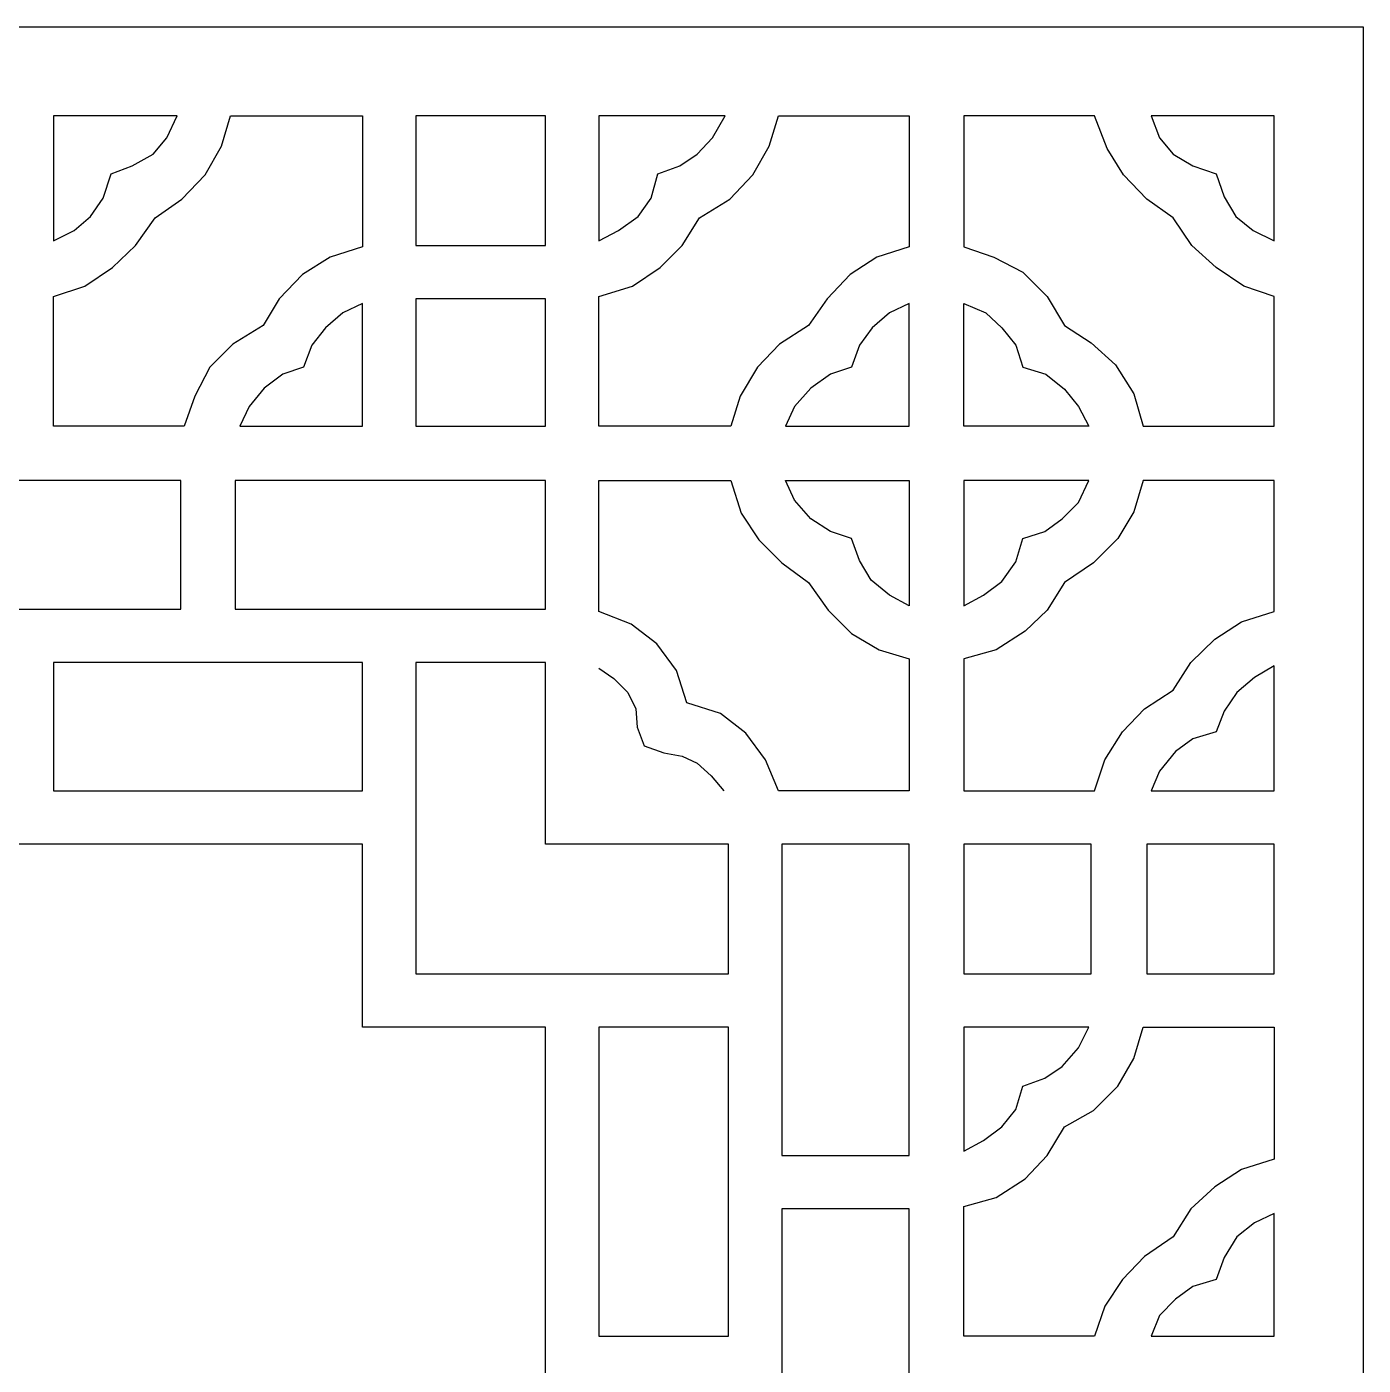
# Model space of a CAD drawing. Header units: centimetres. Extents: x 18.13 to 27, y -9 to -0.12.
# Drawn here: x 22.569 to 27, y -4.562 to -0.123 of the extents above; entities that cross this region are included whole.
import ezdxf

# ---------------------------------------------------------------- set-up
doc = ezdxf.new("R2010")
doc.units = ezdxf.units.CM
doc.header["$MEASUREMENT"] = 0
doc.layers.add('layer 1', color=7, linetype='Continuous')

msp = doc.modelspace()

# ---------------------------------------------------------------- linework, layer by layer
at = {"layer": 'layer 1', "color": 250, "lineweight": 30}
for points, knots in [([(18.13026, -0.12301), (18.13026, -0.12301), (18.13026, -9.00021), (18.13026, -9.00021), (18.13026, -9.00021), (18.13026, -9.00021), (26.99977, -9.00021), (26.99977, -9.00021), (26.99977, -9.00021), (26.99977, -9.00021), (26.99977, -0.12301), (26.99977, -0.12301), (26.99977, -0.12301), (26.99977, -0.12301), (18.13026, -0.12301), (18.13026, -0.12301)], [0, 0, 0, 0, 0.2, 0.2, 0.2, 0.2, 0.4, 0.4, 0.4, 0.4, 0.6, 0.6, 0.6, 0.6, 1, 1, 1, 1]), ([(22.65716, -0.83333), (22.65716, -0.83333), (22.65716, -0.41868), (22.65716, -0.41868), (22.65716, -0.41868), (22.65716, -0.41868), (23.06801, -0.41868), (23.06801, -0.41868), (23.06801, -0.41868), (23.06801, -0.41868), (23.03347, -0.49159), (23.03347, -0.49159), (23.03347, -0.49159), (23.03347, -0.49159), (22.98738, -0.54538), (22.98738, -0.54538), (22.98738, -0.54538), (22.98738, -0.54538), (22.91824, -0.58377), (22.91824, -0.58377), (22.91824, -0.58377), (22.91824, -0.58377), (22.84915, -0.61066), (22.84915, -0.61066), (22.84915, -0.61066), (22.84915, -0.61066), (22.82228, -0.69126), (22.82228, -0.69126), (22.82228, -0.69126), (22.82228, -0.69126), (22.78004, -0.75271), (22.78004, -0.75271), (22.78004, -0.75271), (22.78004, -0.75271), (22.72625, -0.79877), (22.72625, -0.79877), (22.72625, -0.79877), (22.72625, -0.79877), (22.65716, -0.83333), (22.65716, -0.83333)], [0, 0, 0, 0, 0.0909091, 0.0909091, 0.0909091, 0.0909091, 0.1818182, 0.1818182, 0.1818182, 0.1818182, 0.2727273, 0.2727273, 0.2727273, 0.2727273, 0.3636364, 0.3636364, 0.3636364, 0.3636364, 0.4545455, 0.4545455, 0.4545455, 0.4545455, 0.5454545, 0.5454545, 0.5454545, 0.5454545, 0.6363636, 0.6363636, 0.6363636, 0.6363636, 0.7272727, 0.7272727, 0.7272727, 0.7272727, 0.8181818, 0.8181818, 0.8181818, 0.8181818, 1, 1, 1, 1]), ([(23.09106, -1.44771), (23.09106, -1.44771), (23.12559, -1.34786), (23.12559, -1.34786), (23.12559, -1.34786), (23.12559, -1.34786), (23.17551, -1.25186), (23.17551, -1.25186), (23.17551, -1.25186), (23.17551, -1.25186), (23.25231, -1.17505), (23.25231, -1.17505), (23.25231, -1.17505), (23.25231, -1.17505), (23.35215, -1.11364), (23.35215, -1.11364), (23.35215, -1.11364), (23.35215, -1.11364), (23.40589, -1.02533), (23.40589, -1.02533), (23.40589, -1.02533), (23.40589, -1.02533), (23.48268, -0.94469), (23.48268, -0.94469), (23.48268, -0.94469), (23.48268, -0.94469), (23.57482, -0.88711), (23.57482, -0.88711), (23.57482, -0.88711), (23.57482, -0.88711), (23.68235, -0.85256), (23.68235, -0.85256), (23.68235, -0.85256), (23.68235, -0.85256), (23.68235, -0.41868), (23.68235, -0.41868), (23.68235, -0.41868), (23.68235, -0.41868), (23.24461, -0.41868), (23.24461, -0.41868), (23.24461, -0.41868), (23.24461, -0.41868), (23.21392, -0.5185), (23.21392, -0.5185), (23.21392, -0.5185), (23.21392, -0.5185), (23.16018, -0.61448), (23.16018, -0.61448), (23.16018, -0.61448), (23.16018, -0.61448), (23.08337, -0.69509), (23.08337, -0.69509), (23.08337, -0.69509), (23.08337, -0.69509), (22.99506, -0.75652), (22.99506, -0.75652), (22.99506, -0.75652), (22.99506, -0.75652), (22.92978, -0.84869), (22.92978, -0.84869), (22.92978, -0.84869), (22.92978, -0.84869), (22.85299, -0.92166), (22.85299, -0.92166), (22.85299, -0.92166), (22.85299, -0.92166), (22.76083, -0.98307), (22.76083, -0.98307), (22.76083, -0.98307), (22.76083, -0.98307), (22.65716, -1.01765), (22.65716, -1.01765), (22.65716, -1.01765), (22.65716, -1.01765), (22.65716, -1.44771), (22.65716, -1.44771), (22.65716, -1.44771), (22.65716, -1.44771), (23.09106, -1.44771), (23.09106, -1.44771)], [0, 0, 0, 0, 0.047619, 0.047619, 0.047619, 0.047619, 0.0952381, 0.0952381, 0.0952381, 0.0952381, 0.1428571, 0.1428571, 0.1428571, 0.1428571, 0.1904762, 0.1904762, 0.1904762, 0.1904762, 0.2380952, 0.2380952, 0.2380952, 0.2380952, 0.2857143, 0.2857143, 0.2857143, 0.2857143, 0.3333333, 0.3333333, 0.3333333, 0.3333333, 0.3809524, 0.3809524, 0.3809524, 0.3809524, 0.4285714, 0.4285714, 0.4285714, 0.4285714, 0.4761905, 0.4761905, 0.4761905, 0.4761905, 0.5238095, 0.5238095, 0.5238095, 0.5238095, 0.5714286, 0.5714286, 0.5714286, 0.5714286, 0.6190476, 0.6190476, 0.6190476, 0.6190476, 0.6666667, 0.6666667, 0.6666667, 0.6666667, 0.7142857, 0.7142857, 0.7142857, 0.7142857, 0.7619048, 0.7619048, 0.7619048, 0.7619048, 0.8095238, 0.8095238, 0.8095238, 0.8095238, 0.8571429, 0.8571429, 0.8571429, 0.8571429, 0.9047619, 0.9047619, 0.9047619, 0.9047619, 1, 1, 1, 1]), ([(23.85898, -0.84869), (23.85898, -0.84869), (23.85898, -0.41868), (23.85898, -0.41868), (23.85898, -0.41868), (23.85898, -0.41868), (24.28899, -0.41868), (24.28899, -0.41868), (24.28899, -0.41868), (24.28899, -0.41868), (24.28899, -0.84869), (24.28899, -0.84869), (24.28899, -0.84869), (24.28899, -0.84869), (23.85898, -0.84869), (23.85898, -0.84869)], [0, 0, 0, 0, 0.2, 0.2, 0.2, 0.2, 0.4, 0.4, 0.4, 0.4, 0.6, 0.6, 0.6, 0.6, 1, 1, 1, 1]), ([(24.46563, -0.83333), (24.46563, -0.83333), (24.46563, -0.41868), (24.46563, -0.41868), (24.46563, -0.41868), (24.46563, -0.41868), (24.88415, -0.41868), (24.88415, -0.41868), (24.88415, -0.41868), (24.88415, -0.41868), (24.84192, -0.49159), (24.84192, -0.49159), (24.84192, -0.49159), (24.84192, -0.49159), (24.792, -0.54538), (24.792, -0.54538), (24.792, -0.54538), (24.792, -0.54538), (24.73437, -0.58377), (24.73437, -0.58377), (24.73437, -0.58377), (24.73437, -0.58377), (24.66141, -0.61066), (24.66141, -0.61066), (24.66141, -0.61066), (24.66141, -0.61066), (24.63844, -0.69126), (24.63844, -0.69126), (24.63844, -0.69126), (24.63844, -0.69126), (24.59619, -0.75271), (24.59619, -0.75271), (24.59619, -0.75271), (24.59619, -0.75271), (24.53089, -0.79877), (24.53089, -0.79877), (24.53089, -0.79877), (24.53089, -0.79877), (24.46563, -0.83333), (24.46563, -0.83333)], [0, 0, 0, 0, 0.0909091, 0.0909091, 0.0909091, 0.0909091, 0.1818182, 0.1818182, 0.1818182, 0.1818182, 0.2727273, 0.2727273, 0.2727273, 0.2727273, 0.3636364, 0.3636364, 0.3636364, 0.3636364, 0.4545455, 0.4545455, 0.4545455, 0.4545455, 0.5454545, 0.5454545, 0.5454545, 0.5454545, 0.6363636, 0.6363636, 0.6363636, 0.6363636, 0.7272727, 0.7272727, 0.7272727, 0.7272727, 0.8181818, 0.8181818, 0.8181818, 0.8181818, 1, 1, 1, 1]), ([(25.06077, -0.41868), (25.06077, -0.41868), (25.03006, -0.5185), (25.03006, -0.5185), (25.03006, -0.5185), (25.03006, -0.5185), (24.97629, -0.61448), (24.97629, -0.61448), (24.97629, -0.61448), (24.97629, -0.61448), (24.89952, -0.69509), (24.89952, -0.69509), (24.89952, -0.69509), (24.89952, -0.69509), (24.79967, -0.75652), (24.79967, -0.75652), (24.79967, -0.75652), (24.79967, -0.75652), (24.74208, -0.84869), (24.74208, -0.84869), (24.74208, -0.84869), (24.74208, -0.84869), (24.66912, -0.92166), (24.66912, -0.92166), (24.66912, -0.92166), (24.66912, -0.92166), (24.57697, -0.98307), (24.57697, -0.98307), (24.57697, -0.98307), (24.57697, -0.98307), (24.46563, -1.01765), (24.46563, -1.01765), (24.46563, -1.01765), (24.46563, -1.01765), (24.46563, -1.44771), (24.46563, -1.44771), (24.46563, -1.44771), (24.46563, -1.44771), (24.90334, -1.44771), (24.90334, -1.44771), (24.90334, -1.44771), (24.90334, -1.44771), (24.93407, -1.34786), (24.93407, -1.34786), (24.93407, -1.34786), (24.93407, -1.34786), (24.99167, -1.25186), (24.99167, -1.25186), (24.99167, -1.25186), (24.99167, -1.25186), (25.06459, -1.17505), (25.06459, -1.17505), (25.06459, -1.17505), (25.06459, -1.17505), (25.16063, -1.11364), (25.16063, -1.11364), (25.16063, -1.11364), (25.16063, -1.11364), (25.22203, -1.02533), (25.22203, -1.02533), (25.22203, -1.02533), (25.22203, -1.02533), (25.29881, -0.94469), (25.29881, -0.94469), (25.29881, -0.94469), (25.29881, -0.94469), (25.38714, -0.88711), (25.38714, -0.88711), (25.38714, -0.88711), (25.38714, -0.88711), (25.49467, -0.85256), (25.49467, -0.85256), (25.49467, -0.85256), (25.49467, -0.85256), (25.49467, -0.41868), (25.49467, -0.41868), (25.49467, -0.41868), (25.49467, -0.41868), (25.06077, -0.41868), (25.06077, -0.41868)], [0, 0, 0, 0, 0.047619, 0.047619, 0.047619, 0.047619, 0.0952381, 0.0952381, 0.0952381, 0.0952381, 0.1428571, 0.1428571, 0.1428571, 0.1428571, 0.1904762, 0.1904762, 0.1904762, 0.1904762, 0.2380952, 0.2380952, 0.2380952, 0.2380952, 0.2857143, 0.2857143, 0.2857143, 0.2857143, 0.3333333, 0.3333333, 0.3333333, 0.3333333, 0.3809524, 0.3809524, 0.3809524, 0.3809524, 0.4285714, 0.4285714, 0.4285714, 0.4285714, 0.4761905, 0.4761905, 0.4761905, 0.4761905, 0.5238095, 0.5238095, 0.5238095, 0.5238095, 0.5714286, 0.5714286, 0.5714286, 0.5714286, 0.6190476, 0.6190476, 0.6190476, 0.6190476, 0.6666667, 0.6666667, 0.6666667, 0.6666667, 0.7142857, 0.7142857, 0.7142857, 0.7142857, 0.7619048, 0.7619048, 0.7619048, 0.7619048, 0.8095238, 0.8095238, 0.8095238, 0.8095238, 0.8571429, 0.8571429, 0.8571429, 0.8571429, 0.9047619, 0.9047619, 0.9047619, 0.9047619, 1, 1, 1, 1]), ([(26.27026, -1.44771), (26.27026, -1.44771), (26.23955, -1.34017), (26.23955, -1.34017), (26.23955, -1.34017), (26.23955, -1.34017), (26.17812, -1.24418), (26.17812, -1.24418), (26.17812, -1.24418), (26.17812, -1.24418), (26.09747, -1.17123), (26.09747, -1.17123), (26.09747, -1.17123), (26.09747, -1.17123), (26.00914, -1.11364), (26.00914, -1.11364), (26.00914, -1.11364), (26.00914, -1.11364), (25.95155, -1.01765), (25.95155, -1.01765), (25.95155, -1.01765), (25.95155, -1.01765), (25.87091, -0.93699), (25.87091, -0.93699), (25.87091, -0.93699), (25.87091, -0.93699), (25.77495, -0.88711), (25.77495, -0.88711), (25.77495, -0.88711), (25.77495, -0.88711), (25.67512, -0.85256), (25.67512, -0.85256), (25.67512, -0.85256), (25.67512, -0.85256), (25.67512, -0.41868), (25.67512, -0.41868), (25.67512, -0.41868), (25.67512, -0.41868), (26.10897, -0.41868), (26.10897, -0.41868), (26.10897, -0.41868), (26.10897, -0.41868), (26.15121, -0.52616), (26.15121, -0.52616), (26.15121, -0.52616), (26.15121, -0.52616), (26.20495, -0.61448), (26.20495, -0.61448), (26.20495, -0.61448), (26.20495, -0.61448), (26.28179, -0.69509), (26.28179, -0.69509), (26.28179, -0.69509), (26.28179, -0.69509), (26.3701, -0.75652), (26.3701, -0.75652), (26.3701, -0.75652), (26.3701, -0.75652), (26.43149, -0.84869), (26.43149, -0.84869), (26.43149, -0.84869), (26.43149, -0.84869), (26.51212, -0.92166), (26.51212, -0.92166), (26.51212, -0.92166), (26.51212, -0.92166), (26.60432, -0.98307), (26.60432, -0.98307), (26.60432, -0.98307), (26.60432, -0.98307), (26.70413, -1.01765), (26.70413, -1.01765), (26.70413, -1.01765), (26.70413, -1.01765), (26.70413, -1.44771), (26.70413, -1.44771), (26.70413, -1.44771), (26.70413, -1.44771), (26.27026, -1.44771), (26.27026, -1.44771)], [0, 0, 0, 0, 0.047619, 0.047619, 0.047619, 0.047619, 0.0952381, 0.0952381, 0.0952381, 0.0952381, 0.1428571, 0.1428571, 0.1428571, 0.1428571, 0.1904762, 0.1904762, 0.1904762, 0.1904762, 0.2380952, 0.2380952, 0.2380952, 0.2380952, 0.2857143, 0.2857143, 0.2857143, 0.2857143, 0.3333333, 0.3333333, 0.3333333, 0.3333333, 0.3809524, 0.3809524, 0.3809524, 0.3809524, 0.4285714, 0.4285714, 0.4285714, 0.4285714, 0.4761905, 0.4761905, 0.4761905, 0.4761905, 0.5238095, 0.5238095, 0.5238095, 0.5238095, 0.5714286, 0.5714286, 0.5714286, 0.5714286, 0.6190476, 0.6190476, 0.6190476, 0.6190476, 0.6666667, 0.6666667, 0.6666667, 0.6666667, 0.7142857, 0.7142857, 0.7142857, 0.7142857, 0.7619048, 0.7619048, 0.7619048, 0.7619048, 0.8095238, 0.8095238, 0.8095238, 0.8095238, 0.8571429, 0.8571429, 0.8571429, 0.8571429, 0.9047619, 0.9047619, 0.9047619, 0.9047619, 1, 1, 1, 1]), ([(26.70413, -0.83333), (26.70413, -0.83333), (26.63503, -0.79877), (26.63503, -0.79877), (26.63503, -0.79877), (26.63503, -0.79877), (26.57744, -0.75271), (26.57744, -0.75271), (26.57744, -0.75271), (26.57744, -0.75271), (26.53904, -0.68741), (26.53904, -0.68741), (26.53904, -0.68741), (26.53904, -0.68741), (26.51212, -0.61066), (26.51212, -0.61066), (26.51212, -0.61066), (26.51212, -0.61066), (26.43535, -0.58377), (26.43535, -0.58377), (26.43535, -0.58377), (26.43535, -0.58377), (26.3701, -0.54538), (26.3701, -0.54538), (26.3701, -0.54538), (26.3701, -0.54538), (26.32401, -0.49159), (26.32401, -0.49159), (26.32401, -0.49159), (26.32401, -0.49159), (26.29712, -0.41868), (26.29712, -0.41868), (26.29712, -0.41868), (26.29712, -0.41868), (26.70413, -0.41868), (26.70413, -0.41868), (26.70413, -0.41868), (26.70413, -0.41868), (26.70413, -0.83333), (26.70413, -0.83333)], [0, 0, 0, 0, 0.0909091, 0.0909091, 0.0909091, 0.0909091, 0.1818182, 0.1818182, 0.1818182, 0.1818182, 0.2727273, 0.2727273, 0.2727273, 0.2727273, 0.3636364, 0.3636364, 0.3636364, 0.3636364, 0.4545455, 0.4545455, 0.4545455, 0.4545455, 0.5454545, 0.5454545, 0.5454545, 0.5454545, 0.6363636, 0.6363636, 0.6363636, 0.6363636, 0.7272727, 0.7272727, 0.7272727, 0.7272727, 0.8181818, 0.8181818, 0.8181818, 0.8181818, 1, 1, 1, 1]), ([(23.27534, -1.44771), (23.27534, -1.44771), (23.30606, -1.38241), (23.30606, -1.38241), (23.30606, -1.38241), (23.30606, -1.38241), (23.35596, -1.32098), (23.35596, -1.32098), (23.35596, -1.32098), (23.35596, -1.32098), (23.4174, -1.27492), (23.4174, -1.27492), (23.4174, -1.27492), (23.4174, -1.27492), (23.4865, -1.25186), (23.4865, -1.25186), (23.4865, -1.25186), (23.4865, -1.25186), (23.51339, -1.17889), (23.51339, -1.17889), (23.51339, -1.17889), (23.51339, -1.17889), (23.55947, -1.12133), (23.55947, -1.12133), (23.55947, -1.12133), (23.55947, -1.12133), (23.61706, -1.0714), (23.61706, -1.0714), (23.61706, -1.0714), (23.61706, -1.0714), (23.68235, -1.04068), (23.68235, -1.04068), (23.68235, -1.04068), (23.68235, -1.04068), (23.68235, -1.44771), (23.68235, -1.44771), (23.68235, -1.44771), (23.68235, -1.44771), (23.27534, -1.44771), (23.27534, -1.44771)], [0, 0, 0, 0, 0.0909091, 0.0909091, 0.0909091, 0.0909091, 0.1818182, 0.1818182, 0.1818182, 0.1818182, 0.2727273, 0.2727273, 0.2727273, 0.2727273, 0.3636364, 0.3636364, 0.3636364, 0.3636364, 0.4545455, 0.4545455, 0.4545455, 0.4545455, 0.5454545, 0.5454545, 0.5454545, 0.5454545, 0.6363636, 0.6363636, 0.6363636, 0.6363636, 0.7272727, 0.7272727, 0.7272727, 0.7272727, 0.8181818, 0.8181818, 0.8181818, 0.8181818, 1, 1, 1, 1]), ([(24.28899, -1.44771), (24.28899, -1.44771), (23.85898, -1.44771), (23.85898, -1.44771), (23.85898, -1.44771), (23.85898, -1.44771), (23.85898, -1.02533), (23.85898, -1.02533), (23.85898, -1.02533), (23.85898, -1.02533), (24.28899, -1.02533), (24.28899, -1.02533), (24.28899, -1.02533), (24.28899, -1.02533), (24.28899, -1.44771), (24.28899, -1.44771)], [0, 0, 0, 0, 0.2, 0.2, 0.2, 0.2, 0.4, 0.4, 0.4, 0.4, 0.6, 0.6, 0.6, 0.6, 1, 1, 1, 1]), ([(25.08381, -1.44771), (25.08381, -1.44771), (25.11452, -1.38241), (25.11452, -1.38241), (25.11452, -1.38241), (25.11452, -1.38241), (25.16829, -1.32098), (25.16829, -1.32098), (25.16829, -1.32098), (25.16829, -1.32098), (25.23355, -1.27492), (25.23355, -1.27492), (25.23355, -1.27492), (25.23355, -1.27492), (25.30268, -1.25186), (25.30268, -1.25186), (25.30268, -1.25186), (25.30268, -1.25186), (25.32955, -1.17889), (25.32955, -1.17889), (25.32955, -1.17889), (25.32955, -1.17889), (25.37178, -1.12133), (25.37178, -1.12133), (25.37178, -1.12133), (25.37178, -1.12133), (25.42936, -1.0714), (25.42936, -1.0714), (25.42936, -1.0714), (25.42936, -1.0714), (25.49467, -1.04068), (25.49467, -1.04068), (25.49467, -1.04068), (25.49467, -1.04068), (25.49467, -1.44771), (25.49467, -1.44771), (25.49467, -1.44771), (25.49467, -1.44771), (25.08381, -1.44771), (25.08381, -1.44771)], [0, 0, 0, 0, 0.0909091, 0.0909091, 0.0909091, 0.0909091, 0.1818182, 0.1818182, 0.1818182, 0.1818182, 0.2727273, 0.2727273, 0.2727273, 0.2727273, 0.3636364, 0.3636364, 0.3636364, 0.3636364, 0.4545455, 0.4545455, 0.4545455, 0.4545455, 0.5454545, 0.5454545, 0.5454545, 0.5454545, 0.6363636, 0.6363636, 0.6363636, 0.6363636, 0.7272727, 0.7272727, 0.7272727, 0.7272727, 0.8181818, 0.8181818, 0.8181818, 0.8181818, 1, 1, 1, 1]), ([(25.67512, -1.04068), (25.67512, -1.04068), (25.67512, -1.44771), (25.67512, -1.44771), (25.67512, -1.44771), (25.67512, -1.44771), (26.08981, -1.44771), (26.08981, -1.44771), (26.08981, -1.44771), (26.08981, -1.44771), (26.05523, -1.38241), (26.05523, -1.38241), (26.05523, -1.38241), (26.05523, -1.38241), (26.00914, -1.3248), (26.00914, -1.3248), (26.00914, -1.3248), (26.00914, -1.3248), (25.94771, -1.27492), (25.94771, -1.27492), (25.94771, -1.27492), (25.94771, -1.27492), (25.87091, -1.25186), (25.87091, -1.25186), (25.87091, -1.25186), (25.87091, -1.25186), (25.84789, -1.17889), (25.84789, -1.17889), (25.84789, -1.17889), (25.84789, -1.17889), (25.8018, -1.12133), (25.8018, -1.12133), (25.8018, -1.12133), (25.8018, -1.12133), (25.74806, -1.0714), (25.74806, -1.0714), (25.74806, -1.0714), (25.74806, -1.0714), (25.67512, -1.04068), (25.67512, -1.04068)], [0, 0, 0, 0, 0.0909091, 0.0909091, 0.0909091, 0.0909091, 0.1818182, 0.1818182, 0.1818182, 0.1818182, 0.2727273, 0.2727273, 0.2727273, 0.2727273, 0.3636364, 0.3636364, 0.3636364, 0.3636364, 0.4545455, 0.4545455, 0.4545455, 0.4545455, 0.5454545, 0.5454545, 0.5454545, 0.5454545, 0.6363636, 0.6363636, 0.6363636, 0.6363636, 0.7272727, 0.7272727, 0.7272727, 0.7272727, 0.8181818, 0.8181818, 0.8181818, 0.8181818, 1, 1, 1, 1]), ([(22.0505, -1.62815), (22.0505, -1.62815), (22.565, -1.62815), (22.565, -1.62815), (22.565, -1.62815), (22.565, -1.62815), (23.07952, -1.62815), (23.07952, -1.62815), (23.07952, -1.62815), (23.07952, -1.62815), (23.07952, -2.05434), (23.07952, -2.05434), (23.07952, -2.05434), (23.07952, -2.05434), (22.565, -2.05434), (22.565, -2.05434), (22.565, -2.05434), (22.565, -2.05434), (22.0505, -2.05434), (22.0505, -2.05434), (22.0505, -2.05434), (22.0505, -2.05434), (22.0505, -1.62815), (22.0505, -1.62815)], [0, 0, 0, 0, 0.1428571, 0.1428571, 0.1428571, 0.1428571, 0.2857143, 0.2857143, 0.2857143, 0.2857143, 0.4285714, 0.4285714, 0.4285714, 0.4285714, 0.5714286, 0.5714286, 0.5714286, 0.5714286, 0.7142857, 0.7142857, 0.7142857, 0.7142857, 1, 1, 1, 1]), ([(23.25996, -1.62815), (23.25996, -1.62815), (24.28899, -1.62815), (24.28899, -1.62815), (24.28899, -1.62815), (24.28899, -1.62815), (24.28899, -2.05434), (24.28899, -2.05434), (24.28899, -2.05434), (24.28899, -2.05434), (23.25996, -2.05434), (23.25996, -2.05434), (23.25996, -2.05434), (23.25996, -2.05434), (23.25996, -1.62815), (23.25996, -1.62815)], [0, 0, 0, 0, 0.2, 0.2, 0.2, 0.2, 0.4, 0.4, 0.4, 0.4, 0.6, 0.6, 0.6, 0.6, 1, 1, 1, 1]), ([(25.49467, -2.21947), (25.49467, -2.21947), (25.39481, -2.1887), (25.39481, -2.1887), (25.39481, -2.1887), (25.39481, -2.1887), (25.30268, -2.13499), (25.30268, -2.13499), (25.30268, -2.13499), (25.30268, -2.13499), (25.2259, -2.05816), (25.2259, -2.05816), (25.2259, -2.05816), (25.2259, -2.05816), (25.16063, -1.96602), (25.16063, -1.96602), (25.16063, -1.96602), (25.16063, -1.96602), (25.0723, -1.90077), (25.0723, -1.90077), (25.0723, -1.90077), (25.0723, -1.90077), (24.99549, -1.82394), (24.99549, -1.82394), (24.99549, -1.82394), (24.99549, -1.82394), (24.9379, -1.73568), (24.9379, -1.73568), (24.9379, -1.73568), (24.9379, -1.73568), (24.90334, -1.62815), (24.90334, -1.62815), (24.90334, -1.62815), (24.90334, -1.62815), (24.46563, -1.62815), (24.46563, -1.62815), (24.46563, -1.62815), (24.46563, -1.62815), (24.46563, -2.06203), (24.46563, -2.06203), (24.46563, -2.06203), (24.46563, -2.06203), (24.57315, -2.10427), (24.57315, -2.10427), (24.57315, -2.10427), (24.57315, -2.10427), (24.65761, -2.16954), (24.65761, -2.16954), (24.65761, -2.16954), (24.65761, -2.16954), (24.7229, -2.25783), (24.7229, -2.25783), (24.7229, -2.25783), (24.7229, -2.25783), (24.75744, -2.36532), (24.75744, -2.36532), (24.75744, -2.36532), (24.75744, -2.36532), (24.86881, -2.3999), (24.86881, -2.3999), (24.86881, -2.3999), (24.86881, -2.3999), (24.95328, -2.46518), (24.95328, -2.46518), (24.95328, -2.46518), (24.95328, -2.46518), (25.01851, -2.5535), (25.01851, -2.5535), (25.01851, -2.5535), (25.01851, -2.5535), (25.06077, -2.65717), (25.06077, -2.65717), (25.06077, -2.65717), (25.06077, -2.65717), (25.49467, -2.65717), (25.49467, -2.65717), (25.49467, -2.65717), (25.49467, -2.65717), (25.49467, -2.21947), (25.49467, -2.21947)], [0, 0, 0, 0, 0.047619, 0.047619, 0.047619, 0.047619, 0.0952381, 0.0952381, 0.0952381, 0.0952381, 0.1428571, 0.1428571, 0.1428571, 0.1428571, 0.1904762, 0.1904762, 0.1904762, 0.1904762, 0.2380952, 0.2380952, 0.2380952, 0.2380952, 0.2857143, 0.2857143, 0.2857143, 0.2857143, 0.3333333, 0.3333333, 0.3333333, 0.3333333, 0.3809524, 0.3809524, 0.3809524, 0.3809524, 0.4285714, 0.4285714, 0.4285714, 0.4285714, 0.4761905, 0.4761905, 0.4761905, 0.4761905, 0.5238095, 0.5238095, 0.5238095, 0.5238095, 0.5714286, 0.5714286, 0.5714286, 0.5714286, 0.6190476, 0.6190476, 0.6190476, 0.6190476, 0.6666667, 0.6666667, 0.6666667, 0.6666667, 0.7142857, 0.7142857, 0.7142857, 0.7142857, 0.7619048, 0.7619048, 0.7619048, 0.7619048, 0.8095238, 0.8095238, 0.8095238, 0.8095238, 0.8571429, 0.8571429, 0.8571429, 0.8571429, 0.9047619, 0.9047619, 0.9047619, 0.9047619, 1, 1, 1, 1]), ([(25.49467, -2.04282), (25.49467, -2.04282), (25.49467, -1.62815), (25.49467, -1.62815), (25.49467, -1.62815), (25.49467, -1.62815), (25.08381, -1.62815), (25.08381, -1.62815), (25.08381, -1.62815), (25.08381, -1.62815), (25.11452, -1.69338), (25.11452, -1.69338), (25.11452, -1.69338), (25.11452, -1.69338), (25.16829, -1.75484), (25.16829, -1.75484), (25.16829, -1.75484), (25.16829, -1.75484), (25.23355, -1.7971), (25.23355, -1.7971), (25.23355, -1.7971), (25.23355, -1.7971), (25.30268, -1.82012), (25.30268, -1.82012), (25.30268, -1.82012), (25.30268, -1.82012), (25.32955, -1.89308), (25.32955, -1.89308), (25.32955, -1.89308), (25.32955, -1.89308), (25.36795, -1.95835), (25.36795, -1.95835), (25.36795, -1.95835), (25.36795, -1.95835), (25.42936, -2.00826), (25.42936, -2.00826), (25.42936, -2.00826), (25.42936, -2.00826), (25.49467, -2.04282), (25.49467, -2.04282)], [0, 0, 0, 0, 0.0909091, 0.0909091, 0.0909091, 0.0909091, 0.1818182, 0.1818182, 0.1818182, 0.1818182, 0.2727273, 0.2727273, 0.2727273, 0.2727273, 0.3636364, 0.3636364, 0.3636364, 0.3636364, 0.4545455, 0.4545455, 0.4545455, 0.4545455, 0.5454545, 0.5454545, 0.5454545, 0.5454545, 0.6363636, 0.6363636, 0.6363636, 0.6363636, 0.7272727, 0.7272727, 0.7272727, 0.7272727, 0.8181818, 0.8181818, 0.8181818, 0.8181818, 1, 1, 1, 1]), ([(25.67512, -1.62815), (25.67512, -1.62815), (26.08981, -1.62815), (26.08981, -1.62815), (26.08981, -1.62815), (26.08981, -1.62815), (26.05523, -1.70107), (26.05523, -1.70107), (26.05523, -1.70107), (26.05523, -1.70107), (26.00146, -1.75484), (26.00146, -1.75484), (26.00146, -1.75484), (26.00146, -1.75484), (25.94389, -1.7971), (25.94389, -1.7971), (25.94389, -1.7971), (25.94389, -1.7971), (25.87091, -1.82012), (25.87091, -1.82012), (25.87091, -1.82012), (25.87091, -1.82012), (25.84789, -1.89693), (25.84789, -1.89693), (25.84789, -1.89693), (25.84789, -1.89693), (25.8018, -1.96218), (25.8018, -1.96218), (25.8018, -1.96218), (25.8018, -1.96218), (25.74039, -2.00826), (25.74039, -2.00826), (25.74039, -2.00826), (25.74039, -2.00826), (25.67512, -2.04282), (25.67512, -2.04282), (25.67512, -2.04282), (25.67512, -2.04282), (25.67512, -1.62815), (25.67512, -1.62815)], [0, 0, 0, 0, 0.0909091, 0.0909091, 0.0909091, 0.0909091, 0.1818182, 0.1818182, 0.1818182, 0.1818182, 0.2727273, 0.2727273, 0.2727273, 0.2727273, 0.3636364, 0.3636364, 0.3636364, 0.3636364, 0.4545455, 0.4545455, 0.4545455, 0.4545455, 0.5454545, 0.5454545, 0.5454545, 0.5454545, 0.6363636, 0.6363636, 0.6363636, 0.6363636, 0.7272727, 0.7272727, 0.7272727, 0.7272727, 0.8181818, 0.8181818, 0.8181818, 0.8181818, 1, 1, 1, 1]), ([(26.27026, -1.62815), (26.27026, -1.62815), (26.70413, -1.62815), (26.70413, -1.62815), (26.70413, -1.62815), (26.70413, -1.62815), (26.70413, -2.06203), (26.70413, -2.06203), (26.70413, -2.06203), (26.70413, -2.06203), (26.59663, -2.09658), (26.59663, -2.09658), (26.59663, -2.09658), (26.59663, -2.09658), (26.50833, -2.15419), (26.50833, -2.15419), (26.50833, -2.15419), (26.50833, -2.15419), (26.42768, -2.23096), (26.42768, -2.23096), (26.42768, -2.23096), (26.42768, -2.23096), (26.3701, -2.32313), (26.3701, -2.32313), (26.3701, -2.32313), (26.3701, -2.32313), (26.2741, -2.38452), (26.2741, -2.38452), (26.2741, -2.38452), (26.2741, -2.38452), (26.20115, -2.46136), (26.20115, -2.46136), (26.20115, -2.46136), (26.20115, -2.46136), (26.14353, -2.5535), (26.14353, -2.5535), (26.14353, -2.5535), (26.14353, -2.5535), (26.10897, -2.65717), (26.10897, -2.65717), (26.10897, -2.65717), (26.10897, -2.65717), (25.67512, -2.65717), (25.67512, -2.65717), (25.67512, -2.65717), (25.67512, -2.65717), (25.67512, -2.21947), (25.67512, -2.21947), (25.67512, -2.21947), (25.67512, -2.21947), (25.78262, -2.1887), (25.78262, -2.1887), (25.78262, -2.1887), (25.78262, -2.1887), (25.87859, -2.12732), (25.87859, -2.12732), (25.87859, -2.12732), (25.87859, -2.12732), (25.95155, -2.05816), (25.95155, -2.05816), (25.95155, -2.05816), (25.95155, -2.05816), (26.00914, -1.96602), (26.00914, -1.96602), (26.00914, -1.96602), (26.00914, -1.96602), (26.10515, -1.90077), (26.10515, -1.90077), (26.10515, -1.90077), (26.10515, -1.90077), (26.18578, -1.82012), (26.18578, -1.82012), (26.18578, -1.82012), (26.18578, -1.82012), (26.23955, -1.73182), (26.23955, -1.73182), (26.23955, -1.73182), (26.23955, -1.73182), (26.27026, -1.62815), (26.27026, -1.62815)], [0, 0, 0, 0, 0.047619, 0.047619, 0.047619, 0.047619, 0.0952381, 0.0952381, 0.0952381, 0.0952381, 0.1428571, 0.1428571, 0.1428571, 0.1428571, 0.1904762, 0.1904762, 0.1904762, 0.1904762, 0.2380952, 0.2380952, 0.2380952, 0.2380952, 0.2857143, 0.2857143, 0.2857143, 0.2857143, 0.3333333, 0.3333333, 0.3333333, 0.3333333, 0.3809524, 0.3809524, 0.3809524, 0.3809524, 0.4285714, 0.4285714, 0.4285714, 0.4285714, 0.4761905, 0.4761905, 0.4761905, 0.4761905, 0.5238095, 0.5238095, 0.5238095, 0.5238095, 0.5714286, 0.5714286, 0.5714286, 0.5714286, 0.6190476, 0.6190476, 0.6190476, 0.6190476, 0.6666667, 0.6666667, 0.6666667, 0.6666667, 0.7142857, 0.7142857, 0.7142857, 0.7142857, 0.7619048, 0.7619048, 0.7619048, 0.7619048, 0.8095238, 0.8095238, 0.8095238, 0.8095238, 0.8571429, 0.8571429, 0.8571429, 0.8571429, 0.9047619, 0.9047619, 0.9047619, 0.9047619, 1, 1, 1, 1]), ([(22.65716, -2.65717), (22.65716, -2.65717), (22.65716, -2.23096), (22.65716, -2.23096), (22.65716, -2.23096), (22.65716, -2.23096), (23.68235, -2.23096), (23.68235, -2.23096), (23.68235, -2.23096), (23.68235, -2.23096), (23.68235, -2.65717), (23.68235, -2.65717), (23.68235, -2.65717), (23.68235, -2.65717), (22.65716, -2.65717), (22.65716, -2.65717)], [0, 0, 0, 0, 0.2, 0.2, 0.2, 0.2, 0.4, 0.4, 0.4, 0.4, 0.6, 0.6, 0.6, 0.6, 1, 1, 1, 1]), ([(24.28899, -2.8338), (24.28899, -2.8338), (24.89568, -2.8338), (24.89568, -2.8338), (24.89568, -2.8338), (24.89568, -2.8338), (24.89568, -3.26383), (24.89568, -3.26383), (24.89568, -3.26383), (24.89568, -3.26383), (23.85898, -3.26383), (23.85898, -3.26383), (23.85898, -3.26383), (23.85898, -3.26383), (23.85898, -2.23096), (23.85898, -2.23096), (23.85898, -2.23096), (23.85898, -2.23096), (24.28899, -2.23096), (24.28899, -2.23096), (24.28899, -2.23096), (24.28899, -2.23096), (24.28899, -2.8338), (24.28899, -2.8338)], [0, 0, 0, 0, 0.1428571, 0.1428571, 0.1428571, 0.1428571, 0.2857143, 0.2857143, 0.2857143, 0.2857143, 0.4285714, 0.4285714, 0.4285714, 0.4285714, 0.5714286, 0.5714286, 0.5714286, 0.5714286, 0.7142857, 0.7142857, 0.7142857, 0.7142857, 1, 1, 1, 1]), ([(24.46563, -2.25014), (24.46563, -2.25014), (24.51555, -2.2847), (24.51555, -2.2847), (24.51555, -2.2847), (24.51555, -2.2847), (24.56162, -2.3308), (24.56162, -2.3308), (24.56162, -2.3308), (24.56162, -2.3308), (24.58851, -2.38452), (24.58851, -2.38452), (24.58851, -2.38452), (24.58851, -2.38452), (24.59235, -2.44599), (24.59235, -2.44599), (24.59235, -2.44599), (24.59235, -2.44599), (24.61538, -2.50744), (24.61538, -2.50744), (24.61538, -2.50744), (24.61538, -2.50744), (24.68065, -2.53044), (24.68065, -2.53044), (24.68065, -2.53044), (24.68065, -2.53044), (24.74208, -2.54197), (24.74208, -2.54197), (24.74208, -2.54197), (24.74208, -2.54197), (24.792, -2.565), (24.792, -2.565), (24.792, -2.565), (24.792, -2.565), (24.83807, -2.60726), (24.83807, -2.60726), (24.83807, -2.60726), (24.83807, -2.60726), (24.88032, -2.65717), (24.88032, -2.65717)], [0, 0, 0, 0, 0.0909091, 0.0909091, 0.0909091, 0.0909091, 0.1818182, 0.1818182, 0.1818182, 0.1818182, 0.2727273, 0.2727273, 0.2727273, 0.2727273, 0.3636364, 0.3636364, 0.3636364, 0.3636364, 0.4545455, 0.4545455, 0.4545455, 0.4545455, 0.5454545, 0.5454545, 0.5454545, 0.5454545, 0.6363636, 0.6363636, 0.6363636, 0.6363636, 0.7272727, 0.7272727, 0.7272727, 0.7272727, 0.8181818, 0.8181818, 0.8181818, 0.8181818, 1, 1, 1, 1]), ([(26.29712, -2.65717), (26.29712, -2.65717), (26.32401, -2.59188), (26.32401, -2.59188), (26.32401, -2.59188), (26.32401, -2.59188), (26.37777, -2.52662), (26.37777, -2.52662), (26.37777, -2.52662), (26.37777, -2.52662), (26.43535, -2.48438), (26.43535, -2.48438), (26.43535, -2.48438), (26.43535, -2.48438), (26.51212, -2.46136), (26.51212, -2.46136), (26.51212, -2.46136), (26.51212, -2.46136), (26.53904, -2.39222), (26.53904, -2.39222), (26.53904, -2.39222), (26.53904, -2.39222), (26.58126, -2.3308), (26.58126, -2.3308), (26.58126, -2.3308), (26.58126, -2.3308), (26.63887, -2.28089), (26.63887, -2.28089), (26.63887, -2.28089), (26.63887, -2.28089), (26.70413, -2.24248), (26.70413, -2.24248), (26.70413, -2.24248), (26.70413, -2.24248), (26.70413, -2.65717), (26.70413, -2.65717), (26.70413, -2.65717), (26.70413, -2.65717), (26.29712, -2.65717), (26.29712, -2.65717)], [0, 0, 0, 0, 0.0909091, 0.0909091, 0.0909091, 0.0909091, 0.1818182, 0.1818182, 0.1818182, 0.1818182, 0.2727273, 0.2727273, 0.2727273, 0.2727273, 0.3636364, 0.3636364, 0.3636364, 0.3636364, 0.4545455, 0.4545455, 0.4545455, 0.4545455, 0.5454545, 0.5454545, 0.5454545, 0.5454545, 0.6363636, 0.6363636, 0.6363636, 0.6363636, 0.7272727, 0.7272727, 0.7272727, 0.7272727, 0.8181818, 0.8181818, 0.8181818, 0.8181818, 1, 1, 1, 1]), ([(20.84102, -3.44046), (20.84102, -3.44046), (21.44771, -3.44046), (21.44771, -3.44046), (21.44771, -3.44046), (21.44771, -3.44046), (21.44771, -2.8338), (21.44771, -2.8338), (21.44771, -2.8338), (21.44771, -2.8338), (22.565, -2.8338), (22.565, -2.8338), (22.565, -2.8338), (22.565, -2.8338), (23.68235, -2.8338), (23.68235, -2.8338), (23.68235, -2.8338), (23.68235, -2.8338), (23.68235, -3.44046), (23.68235, -3.44046), (23.68235, -3.44046), (23.68235, -3.44046), (24.28899, -3.44046), (24.28899, -3.44046), (24.28899, -3.44046), (24.28899, -3.44046), (24.28899, -4.56161), (24.28899, -4.56161), (24.28899, -4.56161), (24.28899, -4.56161), (24.28899, -5.67894), (24.28899, -5.67894), (24.28899, -5.67894), (24.28899, -5.67894), (23.68235, -5.67894), (23.68235, -5.67894), (23.68235, -5.67894), (23.68235, -5.67894), (23.68235, -6.28174), (23.68235, -6.28174), (23.68235, -6.28174), (23.68235, -6.28174), (22.565, -6.28174), (22.565, -6.28174), (22.565, -6.28174), (22.565, -6.28174), (21.44771, -6.28174), (21.44771, -6.28174), (21.44771, -6.28174), (21.44771, -6.28174), (21.44771, -5.67894), (21.44771, -5.67894), (21.44771, -5.67894), (21.44771, -5.67894), (20.84102, -5.67894), (20.84102, -5.67894), (20.84102, -5.67894), (20.84102, -5.67894), (20.84102, -4.56161), (20.84102, -4.56161), (20.84102, -4.56161), (20.84102, -4.56161), (20.84102, -3.44046), (20.84102, -3.44046)], [0, 0, 0, 0, 0.0588235, 0.0588235, 0.0588235, 0.0588235, 0.1176471, 0.1176471, 0.1176471, 0.1176471, 0.1764706, 0.1764706, 0.1764706, 0.1764706, 0.2352941, 0.2352941, 0.2352941, 0.2352941, 0.2941176, 0.2941176, 0.2941176, 0.2941176, 0.3529412, 0.3529412, 0.3529412, 0.3529412, 0.4117647, 0.4117647, 0.4117647, 0.4117647, 0.4705882, 0.4705882, 0.4705882, 0.4705882, 0.5294118, 0.5294118, 0.5294118, 0.5294118, 0.5882353, 0.5882353, 0.5882353, 0.5882353, 0.6470588, 0.6470588, 0.6470588, 0.6470588, 0.7058824, 0.7058824, 0.7058824, 0.7058824, 0.7647059, 0.7647059, 0.7647059, 0.7647059, 0.8235294, 0.8235294, 0.8235294, 0.8235294, 0.8823529, 0.8823529, 0.8823529, 0.8823529, 1, 1, 1, 1]), ([(25.0723, -2.8338), (25.0723, -2.8338), (25.49467, -2.8338), (25.49467, -2.8338), (25.49467, -2.8338), (25.49467, -2.8338), (25.49467, -3.86663), (25.49467, -3.86663), (25.49467, -3.86663), (25.49467, -3.86663), (25.0723, -3.86663), (25.0723, -3.86663), (25.0723, -3.86663), (25.0723, -3.86663), (25.0723, -2.8338), (25.0723, -2.8338)], [0, 0, 0, 0, 0.2, 0.2, 0.2, 0.2, 0.4, 0.4, 0.4, 0.4, 0.6, 0.6, 0.6, 0.6, 1, 1, 1, 1]), ([(26.09747, -3.26383), (26.09747, -3.26383), (25.67512, -3.26383), (25.67512, -3.26383), (25.67512, -3.26383), (25.67512, -3.26383), (25.67512, -2.8338), (25.67512, -2.8338), (25.67512, -2.8338), (25.67512, -2.8338), (26.09747, -2.8338), (26.09747, -2.8338), (26.09747, -2.8338), (26.09747, -2.8338), (26.09747, -3.26383), (26.09747, -3.26383)], [0, 0, 0, 0, 0.2, 0.2, 0.2, 0.2, 0.4, 0.4, 0.4, 0.4, 0.6, 0.6, 0.6, 0.6, 1, 1, 1, 1]), ([(26.70413, -3.26383), (26.70413, -3.26383), (26.28179, -3.26383), (26.28179, -3.26383), (26.28179, -3.26383), (26.28179, -3.26383), (26.28179, -2.8338), (26.28179, -2.8338), (26.28179, -2.8338), (26.28179, -2.8338), (26.70413, -2.8338), (26.70413, -2.8338), (26.70413, -2.8338), (26.70413, -2.8338), (26.70413, -3.26383), (26.70413, -3.26383)], [0, 0, 0, 0, 0.2, 0.2, 0.2, 0.2, 0.4, 0.4, 0.4, 0.4, 0.6, 0.6, 0.6, 0.6, 1, 1, 1, 1]), ([(24.46563, -3.44046), (24.46563, -3.44046), (24.89568, -3.44046), (24.89568, -3.44046), (24.89568, -3.44046), (24.89568, -3.44046), (24.89568, -4.46562), (24.89568, -4.46562), (24.89568, -4.46562), (24.89568, -4.46562), (24.46563, -4.46562), (24.46563, -4.46562), (24.46563, -4.46562), (24.46563, -4.46562), (24.46563, -3.44046), (24.46563, -3.44046)], [0, 0, 0, 0, 0.2, 0.2, 0.2, 0.2, 0.4, 0.4, 0.4, 0.4, 0.6, 0.6, 0.6, 0.6, 1, 1, 1, 1]), ([(25.67512, -3.44046), (25.67512, -3.44046), (26.08981, -3.44046), (26.08981, -3.44046), (26.08981, -3.44046), (26.08981, -3.44046), (26.05523, -3.50955), (26.05523, -3.50955), (26.05523, -3.50955), (26.05523, -3.50955), (26.00146, -3.57101), (26.00146, -3.57101), (26.00146, -3.57101), (26.00146, -3.57101), (25.94389, -3.60938), (25.94389, -3.60938), (25.94389, -3.60938), (25.94389, -3.60938), (25.87091, -3.63625), (25.87091, -3.63625), (25.87091, -3.63625), (25.87091, -3.63625), (25.84789, -3.71304), (25.84789, -3.71304), (25.84789, -3.71304), (25.84789, -3.71304), (25.8018, -3.77065), (25.8018, -3.77065), (25.8018, -3.77065), (25.8018, -3.77065), (25.74039, -3.81674), (25.74039, -3.81674), (25.74039, -3.81674), (25.74039, -3.81674), (25.67512, -3.85127), (25.67512, -3.85127), (25.67512, -3.85127), (25.67512, -3.85127), (25.67512, -3.44046), (25.67512, -3.44046)], [0, 0, 0, 0, 0.0909091, 0.0909091, 0.0909091, 0.0909091, 0.1818182, 0.1818182, 0.1818182, 0.1818182, 0.2727273, 0.2727273, 0.2727273, 0.2727273, 0.3636364, 0.3636364, 0.3636364, 0.3636364, 0.4545455, 0.4545455, 0.4545455, 0.4545455, 0.5454545, 0.5454545, 0.5454545, 0.5454545, 0.6363636, 0.6363636, 0.6363636, 0.6363636, 0.7272727, 0.7272727, 0.7272727, 0.7272727, 0.8181818, 0.8181818, 0.8181818, 0.8181818, 1, 1, 1, 1]), ([(26.10897, -4.46562), (26.10897, -4.46562), (26.14353, -4.36578), (26.14353, -4.36578), (26.14353, -4.36578), (26.14353, -4.36578), (26.20115, -4.27746), (26.20115, -4.27746), (26.20115, -4.27746), (26.20115, -4.27746), (26.2741, -4.20068), (26.2741, -4.20068), (26.2741, -4.20068), (26.2741, -4.20068), (26.3701, -4.13541), (26.3701, -4.13541), (26.3701, -4.13541), (26.3701, -4.13541), (26.42768, -4.04325), (26.42768, -4.04325), (26.42768, -4.04325), (26.42768, -4.04325), (26.50833, -3.9703), (26.50833, -3.9703), (26.50833, -3.9703), (26.50833, -3.9703), (26.59663, -3.91271), (26.59663, -3.91271), (26.59663, -3.91271), (26.59663, -3.91271), (26.70413, -3.87816), (26.70413, -3.87816), (26.70413, -3.87816), (26.70413, -3.87816), (26.70413, -3.44046), (26.70413, -3.44046), (26.70413, -3.44046), (26.70413, -3.44046), (26.27026, -3.44046), (26.27026, -3.44046), (26.27026, -3.44046), (26.27026, -3.44046), (26.23955, -3.54413), (26.23955, -3.54413), (26.23955, -3.54413), (26.23955, -3.54413), (26.18578, -3.63625), (26.18578, -3.63625), (26.18578, -3.63625), (26.18578, -3.63625), (26.10515, -3.71689), (26.10515, -3.71689), (26.10515, -3.71689), (26.10515, -3.71689), (26.00914, -3.77065), (26.00914, -3.77065), (26.00914, -3.77065), (26.00914, -3.77065), (25.95155, -3.86663), (25.95155, -3.86663), (25.95155, -3.86663), (25.95155, -3.86663), (25.87859, -3.94343), (25.87859, -3.94343), (25.87859, -3.94343), (25.87859, -3.94343), (25.78262, -4.00488), (25.78262, -4.00488), (25.78262, -4.00488), (25.78262, -4.00488), (25.67512, -4.03559), (25.67512, -4.03559), (25.67512, -4.03559), (25.67512, -4.03559), (25.67512, -4.46562), (25.67512, -4.46562), (25.67512, -4.46562), (25.67512, -4.46562), (26.10897, -4.46562), (26.10897, -4.46562)], [0, 0, 0, 0, 0.047619, 0.047619, 0.047619, 0.047619, 0.0952381, 0.0952381, 0.0952381, 0.0952381, 0.1428571, 0.1428571, 0.1428571, 0.1428571, 0.1904762, 0.1904762, 0.1904762, 0.1904762, 0.2380952, 0.2380952, 0.2380952, 0.2380952, 0.2857143, 0.2857143, 0.2857143, 0.2857143, 0.3333333, 0.3333333, 0.3333333, 0.3333333, 0.3809524, 0.3809524, 0.3809524, 0.3809524, 0.4285714, 0.4285714, 0.4285714, 0.4285714, 0.4761905, 0.4761905, 0.4761905, 0.4761905, 0.5238095, 0.5238095, 0.5238095, 0.5238095, 0.5714286, 0.5714286, 0.5714286, 0.5714286, 0.6190476, 0.6190476, 0.6190476, 0.6190476, 0.6666667, 0.6666667, 0.6666667, 0.6666667, 0.7142857, 0.7142857, 0.7142857, 0.7142857, 0.7619048, 0.7619048, 0.7619048, 0.7619048, 0.8095238, 0.8095238, 0.8095238, 0.8095238, 0.8571429, 0.8571429, 0.8571429, 0.8571429, 0.9047619, 0.9047619, 0.9047619, 0.9047619, 1, 1, 1, 1]), ([(25.0723, -5.07227), (25.0723, -5.07227), (25.0723, -4.56161), (25.0723, -4.56161), (25.0723, -4.56161), (25.0723, -4.56161), (25.0723, -4.04325), (25.0723, -4.04325), (25.0723, -4.04325), (25.0723, -4.04325), (25.49467, -4.04325), (25.49467, -4.04325), (25.49467, -4.04325), (25.49467, -4.04325), (25.49467, -4.56161), (25.49467, -4.56161), (25.49467, -4.56161), (25.49467, -4.56161), (25.49467, -5.07227), (25.49467, -5.07227), (25.49467, -5.07227), (25.49467, -5.07227), (25.0723, -5.07227), (25.0723, -5.07227)], [0, 0, 0, 0, 0.1428571, 0.1428571, 0.1428571, 0.1428571, 0.2857143, 0.2857143, 0.2857143, 0.2857143, 0.4285714, 0.4285714, 0.4285714, 0.4285714, 0.5714286, 0.5714286, 0.5714286, 0.5714286, 0.7142857, 0.7142857, 0.7142857, 0.7142857, 1, 1, 1, 1]), ([(26.70413, -4.46562), (26.70413, -4.46562), (26.29712, -4.46562), (26.29712, -4.46562), (26.29712, -4.46562), (26.29712, -4.46562), (26.32401, -4.39653), (26.32401, -4.39653), (26.32401, -4.39653), (26.32401, -4.39653), (26.37777, -4.34277), (26.37777, -4.34277), (26.37777, -4.34277), (26.37777, -4.34277), (26.43535, -4.3005), (26.43535, -4.3005), (26.43535, -4.3005), (26.43535, -4.3005), (26.51212, -4.27746), (26.51212, -4.27746), (26.51212, -4.27746), (26.51212, -4.27746), (26.53904, -4.20453), (26.53904, -4.20453), (26.53904, -4.20453), (26.53904, -4.20453), (26.58126, -4.13541), (26.58126, -4.13541), (26.58126, -4.13541), (26.58126, -4.13541), (26.63887, -4.08935), (26.63887, -4.08935), (26.63887, -4.08935), (26.63887, -4.08935), (26.70413, -4.05863), (26.70413, -4.05863), (26.70413, -4.05863), (26.70413, -4.05863), (26.70413, -4.46562), (26.70413, -4.46562)], [0, 0, 0, 0, 0.0909091, 0.0909091, 0.0909091, 0.0909091, 0.1818182, 0.1818182, 0.1818182, 0.1818182, 0.2727273, 0.2727273, 0.2727273, 0.2727273, 0.3636364, 0.3636364, 0.3636364, 0.3636364, 0.4545455, 0.4545455, 0.4545455, 0.4545455, 0.5454545, 0.5454545, 0.5454545, 0.5454545, 0.6363636, 0.6363636, 0.6363636, 0.6363636, 0.7272727, 0.7272727, 0.7272727, 0.7272727, 0.8181818, 0.8181818, 0.8181818, 0.8181818, 1, 1, 1, 1])]:
    msp.add_open_spline(points, degree=3, knots=knots, dxfattribs=at)

doc.saveas('drawing.dxf')
